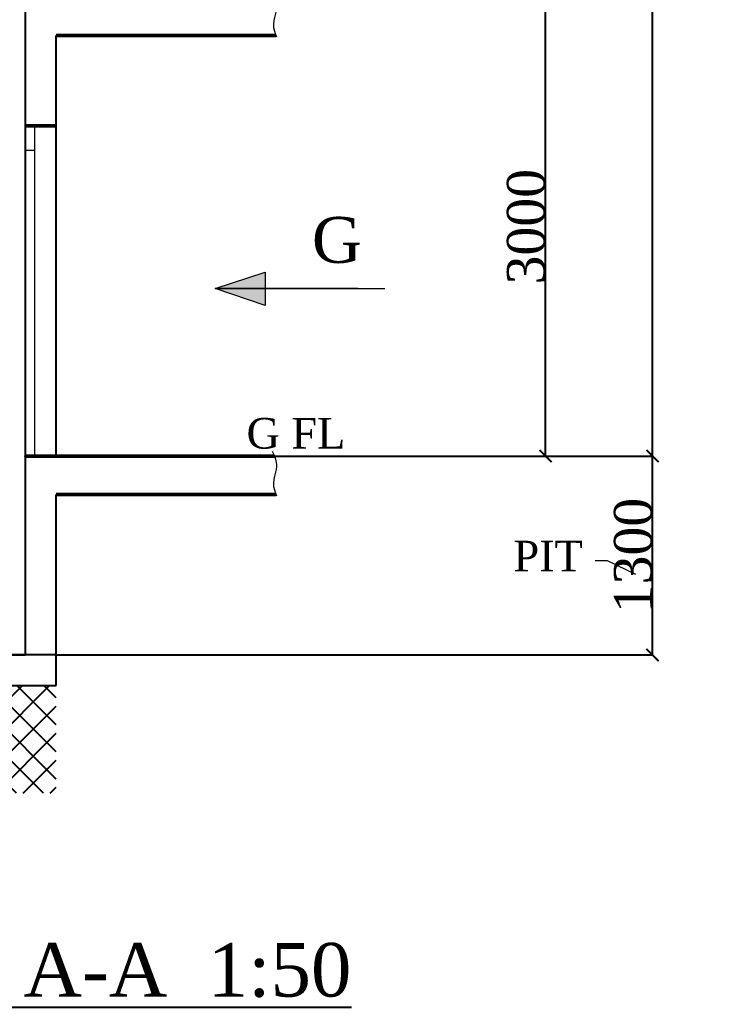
# Model space of a CAD drawing. Header units: millimetres. Extents: x -665 to 1025117, y -27997 to 4210.
# Drawn here: x 3412 to 8007, y -27997 to -21541 of the extents above; entities that cross this region are included whole.
import ezdxf

# ---------------------------------------------------------------- set-up
doc = ezdxf.new("R2010")
doc.units = ezdxf.units.MM
doc.layers.add('$2$Wall', color=1, linetype='Continuous', lineweight=50)
doc.layers.add('AA_Architecture', color=7, linetype='Continuous')
doc.styles.add('$2$nassar2', font='cent.shx', dxfattribs={"height": 60})
doc.styles.add('Century Gothic$001H0', font='cent.shx')
doc.dimstyles.new('Copy of ISO-25', dxfattribs={"dimtxt": 250, "dimasz": 80, "dimexe": 1.25, "dimexo": 0.625, "dimtad": 1, "dimtxsty": 'Century Gothic$001H0', "dimblk": 'ARCHTICK', "dimcen": 2.5, "dimadec": 0, "dimazin": 0, "dimtfac": 1, "dimtmove": 0, "dimatfit": 3, "dimfxl": 1, "dimarcsym": 0})

# ---------------------------------------------------------------- blocks, each defined once
blk = doc.blocks.new('_ArchTick')
at = {"color": 0, "linetype": 'ByBlock', "const_width": 0.15}
blk.add_lwpolyline([(-0.5, -0.5), (0.5, 0.5)], dxfattribs=at)
blk = doc.blocks.new('*D102')
at = {"color": 0, "lineweight": -2, "transparency": 16777216}
for p, q in [((3651.2, -21394.2), (6851.9, -21394.2)), ((6850.6, -24394.2), (6850.6, -21394.2)), ((3651.2, -24394.2), (6851.9, -24394.2))]:
    blk.add_line(p, q, dxfattribs=at)
at = {"layer": 'Defpoints', "color": 0, "transparency": 16777216}
for p in [(3650.6, -21394.2), (6850.6, -21394.2), (3650.6, -24394.2)]:
    blk.add_point(p, dxfattribs=at)
at = {"color": 0, "lineweight": -2, "transparency": 16777216, "xscale": 80, "yscale": 80, "zscale": 80}
for p, rotation in [((6850.6, -21394.2), 90), ((6850.6, -24394.2), 270)]:
    blk.add_blockref('_ArchTick', p, dxfattribs=dict(at, rotation=rotation))
at = {"color": 0, "transparency": 16777216, "insert": (6725, -22894.2), "char_height": 250, "attachment_point": 5, "rotation": 90, "style": 'Century Gothic$001H0'}
blk.add_mtext('3000', dxfattribs=at)
blk = doc.blocks.new('*D106')
at = {"color": 0, "lineweight": -2, "transparency": 16777216}
for p, q in [((3651.2, -24394.2), (7551.9, -24394.2)), ((7550.6, -25694.2), (7550.6, -24394.2)), ((3651.2, -25694.2), (7551.9, -25694.2))]:
    blk.add_line(p, q, dxfattribs=at)
at = {"layer": 'Defpoints', "color": 0, "transparency": 16777216}
for p in [(3650.6, -24394.2), (7550.6, -24394.2), (3650.6, -25694.2)]:
    blk.add_point(p, dxfattribs=at)
at = {"color": 0, "lineweight": -2, "transparency": 16777216, "xscale": 80, "yscale": 80, "zscale": 80}
for p, rotation in [((7550.6, -24394.2), 90), ((7550.6, -25694.2), 270)]:
    blk.add_blockref('_ArchTick', p, dxfattribs=dict(at, rotation=rotation))
at = {"color": 0, "transparency": 16777216, "insert": (7425, -25044.2), "char_height": 250, "attachment_point": 5, "rotation": 90, "style": 'Century Gothic$001H0'}
blk.add_mtext('1300', dxfattribs=at)
blk = doc.blocks.new('*D108')
at = {"color": 0, "lineweight": -2, "transparency": 16777216}
for p, q in [((3651.2, -12394.2), (7551.9, -12394.2)), ((7550.6, -24394.2), (7550.6, -12394.2)), ((3651.2, -24394.2), (7551.9, -24394.2))]:
    blk.add_line(p, q, dxfattribs=at)
at = {"layer": 'Defpoints', "color": 0, "transparency": 16777216}
for p in [(3650.6, -12394.2), (7550.6, -12394.2), (3650.6, -24394.2)]:
    blk.add_point(p, dxfattribs=at)
at = {"color": 0, "lineweight": -2, "transparency": 16777216, "xscale": 80, "yscale": 80, "zscale": 80}
for p, rotation in [((7550.6, -12394.2), 90), ((7550.6, -24394.2), 270)]:
    blk.add_blockref('_ArchTick', p, dxfattribs=dict(at, rotation=rotation))
at = {"color": 0, "transparency": 16777216, "insert": (7425, -18394.2), "char_height": 250, "attachment_point": 5, "rotation": 90, "style": 'Century Gothic$001H0'}
blk.add_mtext('CAR TRAVEL 12000', dxfattribs=at)
blk = doc.blocks.new('*D109')
at = {"color": 0, "lineweight": -2, "transparency": 16777216}
for p, q in [((3650, -8194.2), (249.4, -8194.2)), ((250.6, -25694.2), (250.6, -8194.2)), ((3650, -25694.2), (249.4, -25694.2))]:
    blk.add_line(p, q, dxfattribs=at)
at = {"layer": 'Defpoints', "color": 0, "transparency": 16777216}
for p in [(250.6, -8194.2), (3650.6, -8194.2), (3650.6, -25694.2)]:
    blk.add_point(p, dxfattribs=at)
at = {"color": 0, "lineweight": -2, "transparency": 16777216, "xscale": 80, "yscale": 80, "zscale": 80}
for p, rotation in [((250.6, -8194.2), 90), ((250.6, -25694.2), 270)]:
    blk.add_blockref('_ArchTick', p, dxfattribs=dict(at, rotation=rotation))
at = {"color": 0, "transparency": 16777216, "insert": (125, -16944.2), "char_height": 250, "attachment_point": 5, "rotation": 90, "style": 'Century Gothic$001H0'}
blk.add_mtext('SHAFT TOTAL HEIGHT 17500', dxfattribs=at)

msp = doc.modelspace()

# ---------------------------------------------------------------- hatches: boundary and pattern name
at = {"true_color": 0x000007, "transparency": 33554666}
h = msp.add_hatch(color=7, dxfattribs=at)
h.paths.add_polyline_path([(5016.779, -23191.218), (5016.779, -23299.287), (4689.967, -23299.287)])
h.paths.add_polyline_path([(5016.779, -23299.287), (4689.967, -23299.287), (5016.779, -23408.658)])
h = msp.add_hatch()
h.set_pattern_fill('ANSI37', color=256, scale=1000)
h.set_pattern_definition([(45, (180453.77, 103045.56), (-88.38835, 88.38835), []), (135, (180453.77, 103045.56), (-88.38835, -88.38835), [])])
h.paths.add_polyline_path([(1450.625, -26598.309), (3650.625, -26598.309), (3650.625, -25894.177), (1450.625, -25894.177)], is_closed=False)

# ---------------------------------------------------------------- linework, layer by layer
at = {"layer": '$2$Wall', "transparency": 33554666}
msp.add_line((3450.625, -22234.249), (3650.625, -22234.249), dxfattribs=at)
for points in [[(5087.113, -21644.249), (3650.09, -21644.249)], [(5078.913, -24394.249), (3450.066, -24394.249), (3450.066, -24394.249)], [(5087.113, -24644.249), (3650.09, -24644.249)]]:
    msp.add_lwpolyline(points, dxfattribs=at)
at = {"color": 7, "linetype": 'Continuous', "lineweight": 20, "transparency": 33554666}
for p, q in [((3510.625, -24394.249), (3510.625, -22234.249)), ((3450.625, -22394.249), (3510.625, -22394.249)), ((7255.862, -25079.132), (7174.611, -25079.132)), ((7440.31, -25167.365), (7255.862, -25079.132))]:
    msp.add_line(p, q, dxfattribs=at)
at = {"color": 7, "linetype": 'Continuous', "lineweight": 20, "true_color": 0x000007, "transparency": 33554666}
for points in [[(5061.986, -21361.698), (5078.913, -21392.947), (5085.423, -21413.78), (5089.329, -21436.565), (5090.631, -21447.958), (5090.631, -21459.351), (5088.027, -21482.137), (5078.913, -21526.08), (5073.704, -21547.238), (5071.1, -21570.024), (5071.1, -21581.417), (5072.402, -21592.81), (5077.611, -21615.595), (5084.121, -21636.753), (5091.933, -21653.877), (5091.933, -21653.877)], [(4689.967, -23299.287), (5623.527, -23299.287), (4689.967, -23299.287), (5799.302, -23299.287)], [(5061.986, -24361.698), (5078.913, -24392.947), (5085.423, -24413.78), (5089.329, -24436.565), (5090.631, -24447.958), (5090.631, -24459.351), (5088.027, -24482.137), (5078.913, -24526.08), (5073.704, -24547.238), (5071.1, -24570.024), (5071.1, -24581.417), (5072.402, -24592.81), (5077.611, -24615.595), (5084.121, -24636.753), (5091.933, -24653.877), (5091.933, -24653.877)]]:
    msp.add_lwpolyline(points, dxfattribs=at)
msp.add_lwpolyline([(5016.779, -23408.658), (4689.967, -23299.287), (5016.779, -23191.218)], close=True, dxfattribs=at)
at = {"layer": 'AA_Architecture'}
for p, q in [((3450.625, -24394.249), (3450.625, -21394.249)), ((3650.625, -24394.249), (3650.625, -21644.249)), ((3450.625, -25694.249), (3450.625, -24394.249)), ((3650.625, -25894.249), (3650.625, -24644.249)), ((1650.625, -25694.249), (3450.625, -25694.249)), ((1450.625, -25894.249), (3650.625, -25894.249))]:
    msp.add_line(p, q, dxfattribs=at)

# ---------------------------------------------------------------- texts
at = {"attachment_point": 1, "style": '$2$nassar2'}
for s, width, heights, insert, char_height in [('G', 522.59586, [0], (5323.014, -22830.495), 300), ('G FL', 1133.66689, [167.502], (4895.354, -24144.807), 200)]:
    msp.add_mtext_dynamic_manual_height_columns(s, width=width, gutter_width=250, heights=heights, dxfattribs=dict(at, insert=insert, char_height=char_height))
at = {"color": 7, "linetype": 'Continuous', "lineweight": 20, "transparency": 33554666, "insert": (6641.197, -24947.323), "char_height": 200, "attachment_point": 1, "style": '$2$nassar2'}
msp.add_mtext_dynamic_manual_height_columns('{\\Fcent|c0;PIT}', width=2024.96245, gutter_width=250, heights=[190.076], dxfattribs=at)
at = {"transparency": 33554666, "insert": (1498.968, -27577.158), "char_height": 350, "attachment_point": 1}
msp.add_mtext_dynamic_manual_height_columns('{\\Fcent|c0;\\L\\C6;SEC AT A-A  1:50}', width=13928.07527, gutter_width=12.5, heights=[2060.491], dxfattribs=at)

# ---------------------------------------------------------------- dimensions: what is measured, and where the dimension line sits
for base, p1, p2, text, picture, middle in [((250.625, -8194.249), (3650.625, -25694.249), (3650.625, -8194.249), 'SHAFT TOTAL HEIGHT <>', '*D109', (125, -16944.249)), ((7550.625, -12394.249), (3650.625, -24394.249), (3650.625, -12394.249), 'CAR TRAVEL <>', '*D108', (7425, -18394.249))]:
    dim = msp.add_linear_dim(base=base, p1=p1, p2=p2, angle=90, text=text, dimstyle='Copy of ISO-25')
    dim.commit()
    dim.dimension.update_dxf_attribs({"geometry": picture, "text_midpoint": middle})
for base, p1, p2, picture, middle in [((6850.625, -21394.249), (3650.625, -24394.249), (3650.625, -21394.249), '*D102', (6725, -22894.249)), ((7550.625, -24394.249), (3650.625, -25694.249), (3650.625, -24394.249), '*D106', (7425, -25044.249))]:
    dim = msp.add_linear_dim(base=base, p1=p1, p2=p2, angle=90, dimstyle='Copy of ISO-25')
    dim.commit()
    dim.dimension.update_dxf_attribs({"geometry": picture, "text_midpoint": middle})

doc.saveas('drawing.dxf')
